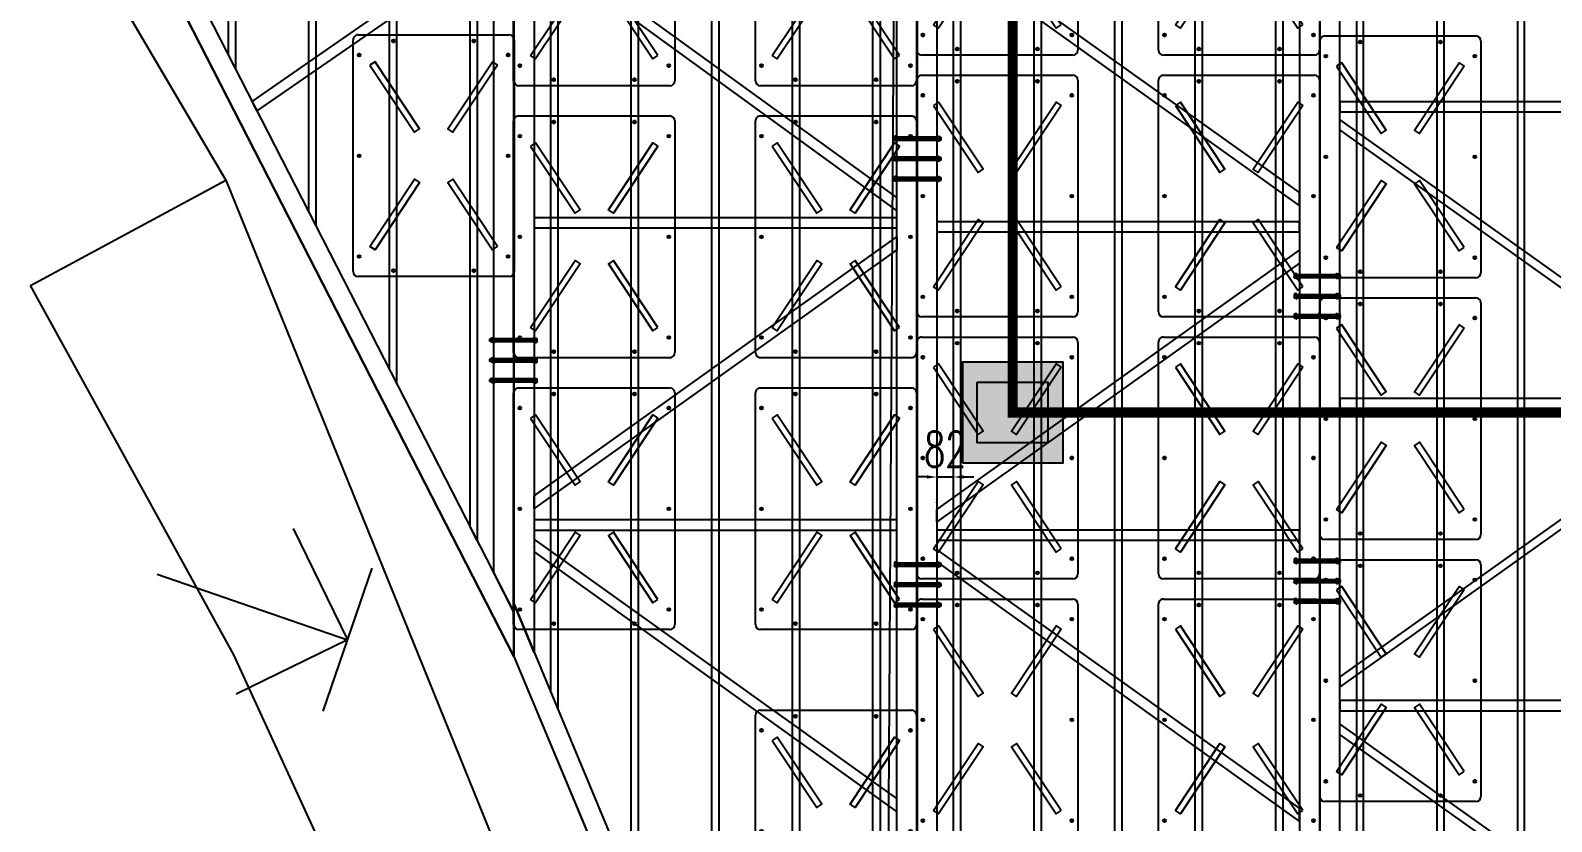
# Model space of a CAD drawing. Extents: x -89702 to 926017, y -610001 to -56924.
# Drawn here: x 322548 to 330100, y -116801 to -112874 of the extents above; entities that cross this region are included whole.
import ezdxf

# ---------------------------------------------------------------- set-up
doc = ezdxf.new("R2010")
doc.units = 0
doc.header["$LTSCALE"] = 10
doc.header["$MEASUREMENT"] = 0
for name, color, linetype in [('BJ02', 2, 'Continuous'), ('BJ06', 5, 'Continuous'), ('BJ09', 11, 'Continuous'), ('W-FLOAT_BOWL浮筒', 253, 'Continuous'), ('W-PLASTIC_RAILINGS塑木栏杆', 6, 'Continuous'), ('W-STEEL_FRAME钢架', 3, 'Continuous'), ('W-STEEL_KEEL钢龙骨', 5, 'Continuous'), ('柱子', 6, 'Continuous'), ('螺栓孔位', 2, 'Continuous'), ('铝合金', 7, 'Continuous')]:
    doc.layers.add(name, color=color, linetype=linetype)
doc.styles.add('STANDARD_T3', font='simplex.shx', dxfattribs={"width": 0.7, "bigfont": 'gbcbig.shx'})
doc.linetypes.add('85003', pattern='A,1e-05,[136,bjxx.shx,S=0.075,R=0,X=-1e-05,Y=0],0.15', length=0.15001)
doc.dimstyles.new('W&&50', dxfattribs={"dimtxt": 175, "dimasz": 50, "dimexe": 125, "dimexo": 150, "dimgap": 50, "dimtad": 1, "dimdec": 0, "dimzin": 0, "dimdsep": 46, "dimtxsty": 'STANDARD_T3', "dimcen": 0.09, "dimclrd": 1, "dimclre": 1, "dimclrt": 7, "dimazin": 2, "dimtfac": 1, "dimtdec": 0, "dimtix": 1, "dimtmove": 2, "dimatfit": 3, "dimfxl": 0, "dimtolj": 1, "dimtzin": 0, "dimarcsym": 0})

# ---------------------------------------------------------------- blocks, each defined once
blk = doc.blocks.new('0')
at = {"layer": 'BJ02', "color": 5}
for points in [[(573366.2, 23436.6), (571365.8, 23436.4), (571365.5, 17766.5), (573365.5, 13864.4)], [(575365.9, 23436.7), (573365.5, 23436.5), (573365.5, 13864.4), (574380.6, 11436.7), (575365.7, 11436.7)], [(577365.9, 23436.7), (575365.5, 23436.6), (575365.7, 11436.7), (577365.7, 11436.7)], [(579365.9, 17124.3), (577365.8, 17124.3), (577365.5, 5124.3), (579365.5, 5124.3)]]:
    blk.add_lwpolyline(points, close=True, dxfattribs=at)
blk = doc.blocks.new('953')
for p, q in [((0, 2), (0, 0)), ((0, 0), (-0.87, 0.87)), ((0.87, 0.87), (0, 0)), ((-0.75, 0), (0.75, 0))]:
    blk.add_line(p, q)
blk = doc.blocks.new('A$Cfdf82907')
at = {"layer": 'BJ06', "linetype": 'Continuous'}
for p, q in [((9136.3, 18117.5), (8037.1, 16849.5)), ((8037.1, 16849.5), (4866.2, 14128.5))]:
    blk.add_line(p, q, dxfattribs=at)
at = {"layer": 'BJ06', "linetype": '85003', "ltscale": 5, "flags": 128}
blk.add_lwpolyline([(4382.4, 14714), (5816.3, 16061.7), (7231.5, 17602.4)], dxfattribs=at)
at = {"layer": 'BJ06', "linetype": 'Continuous', "flags": 128}
blk.add_lwpolyline([(7231.5, 17602.4), (8037.1, 16849.5)], dxfattribs=at)
at = {"layer": 'BJ09', "linetype": 'Continuous', "xscale": 500.0003141099963, "yscale": 500.0003141099963, "zscale": 500.0003141099963, "rotation": 359.5832737848739}
blk.add_blockref('953', (6066.6, 15549.8), dxfattribs=at)
blk = doc.blocks.new('柱子')
at = {"layer": '柱子'}
blk.add_lwpolyline([(0, 300), (350, 300), (350, 0), (0, 0)], close=True, dxfattribs=at)
blk = doc.blocks.new('400柱子')
h = blk.add_hatch(color=1)
h.dxf.hatch_style = 1
h.paths.add_polyline_path([(450, 450), (-50, 450), (-50, -50), (450, -50)])
at = {"layer": '柱子', "color": 2}
blk.add_lwpolyline([(-50, -50), (450, -50), (450, 450), (-50, 450)], close=True, dxfattribs=at)
blk = doc.blocks.new('$matou$00000145')
at = {"layer": 'W-FLOAT_BOWL浮筒'}
for p, q in [((-575, 400), (575, 400)), ((-600, -375), (-600, 375)), ((600, 375), (600, -375)), ((575, -400), (-575, -400))]:
    blk.add_line(p, q, dxfattribs=at)
at = {"layer": 'W-FLOAT_BOWL浮筒', "color": 3}
for p, q in [((-507, 370), (-493, 370)), ((-500, 377), (-500, 363)), ((-7, 370), (7, 370)), ((0, 377), (0, 363)), ((493, 370), (507, 370)), ((500, 377), (500, 363)), ((-577, 200), (-563, 200)), ((-570, 207), (-570, 193)), ((563, 200), (577, 200)), ((570, 207), (570, 193)), ((-577, -200), (-563, -200)), ((-570, -193), (-570, -207)), ((563, -200), (577, -200)), ((570, -193), (570, -207)), ((-507, -370), (-493, -370)), ((-500, -377), (-500, -363)), ((-7, -370), (7, -370)), ((0, -377), (0, -363)), ((493, -370), (507, -370)), ((500, -377), (500, -363))]:
    blk.add_line(p, q, dxfattribs=at)
at = {"layer": 'W-FLOAT_BOWL浮筒', "ltscale": 100}
for points in [[(-450.2, 316.3), (-116.8, 95.4), (-133.3, 70.3), (-466.8, 291.3)], [(450.2, 316.3), (116.8, 95.4), (133.3, 70.3), (466.8, 291.3)], [(-450.2, -316.3), (-116.8, -95.4), (-133.3, -70.3), (-466.8, -291.3)], [(450.2, -316.3), (116.8, -95.4), (133.3, -70.3), (466.8, -291.3)]]:
    blk.add_lwpolyline(points, close=True, dxfattribs=at)
at = {"layer": 'W-FLOAT_BOWL浮筒'}
for centre in [(-500, 370), (0, 370), (500, 370), (-570, 200), (570, 200), (-570, -200), (570, -200), (-500, -370), (0, -370), (500, -370)]:
    blk.add_circle(centre, 7, dxfattribs=at)
for centre, start, end in [((-575, 375), 90, 180), ((575, 375), 0, 90), ((-575, -375), 180, 270), ((575, -375), 270, 0)]:
    blk.add_arc(centre, 25, start, end, dxfattribs=at)
blk = doc.blocks.new('*U195')
at = {"layer": 'W-FLOAT_BOWL浮筒', "rotation": 270}
blk.add_blockref('$matou$00000145', (0, 0), dxfattribs=at)
blk = doc.blocks.new('*U196')
at = {"layer": 'W-FLOAT_BOWL浮筒', "color": 0, "linetype": 'ByBlock', "lineweight": -2, "transparency": 16777216}
for p in [(0, 5200), (1200, 5200), (0, 3900), (1200, 3900), (0, 2600), (1200, 2600), (0, 1300), (1200, 1300)]:
    blk.add_blockref('*U195', p, dxfattribs=at)
blk = doc.blocks.new('*U197')
at = {"layer": 'W-FLOAT_BOWL浮筒', "rotation": 270}
blk.add_blockref('$matou$00000145', (0, 0), dxfattribs=at)
blk = doc.blocks.new('*U198')
at = {"layer": 'W-FLOAT_BOWL浮筒', "color": 0, "linetype": 'ByBlock', "lineweight": -2, "transparency": 16777216}
for p in [(0, 10400), (0, 9100), (0, 7800)]:
    blk.add_blockref('*U197', p, dxfattribs=at)
blk = doc.blocks.new('*U169')
at = {"layer": 'W-FLOAT_BOWL浮筒', "rotation": 270}
blk.add_blockref('$matou$00000145', (0, 0), dxfattribs=at)
blk = doc.blocks.new('*U170')
at = {"layer": 'W-FLOAT_BOWL浮筒', "color": 0, "linetype": 'ByBlock', "lineweight": -2, "transparency": 16777216}
for p in [(0, 2700), (1200, 2700), (0, 1350), (1200, 1350), (0, 0), (1200, 0)]:
    blk.add_blockref('*U169', p, dxfattribs=at)
blk = doc.blocks.new('浮箱')
at = {"layer": 'W-FLOAT_BOWL浮筒', "rotation": 270}
blk.add_blockref('$matou$00000145', (0, 0), dxfattribs=at)
blk = doc.blocks.new('*U1950')
at = {"layer": 'W-STEEL_KEEL钢龙骨', "color": 4}
blk.add_lwpolyline([(-17.5, 6000), (-17.5, -6000), (17.5, -6000), (17.5, 6000)], close=True, dxfattribs=at)
blk = doc.blocks.new('*U1951')
at = {"layer": 'W-STEEL_KEEL钢龙骨', "color": 0, "linetype": 'ByBlock', "lineweight": -2, "transparency": 16777216}
for p in [(800, 0), (1200, 0), (1600, 0)]:
    blk.add_blockref('*U1950', p, dxfattribs=at)
blk = doc.blocks.new('C-9')
at = {"layer": 'W-STEEL_FRAME钢架', "color": 1}
for points in [[(584470.3, 10345.1), (584470.3, 10395.1), (586270.3, 9112.5), (586270.3, 9062.5)], [(584473.3, 8995.1), (584473.3, 8945.1), (586270.3, 8945.1), (586270.3, 8995.1)], [(584470.3, 7595.1), (584470.3, 7545.1), (586270.3, 8827.7), (586270.3, 8877.7)], [(584473.3, 7495.1), (584473.3, 7445.1), (586270.3, 7445.1), (586270.3, 7495.1)], [(584470.3, 7345.1), (584470.3, 7395.1), (586270.3, 6112.5), (586270.3, 6062.5)], [(584473.3, 6022.6), (584473.3, 5972.6), (586270.3, 5972.6), (586270.3, 6022.6)]]:
    blk.add_lwpolyline(points, close=True, dxfattribs=at)
at = {"layer": '铝合金', "color": 2}
blk.add_lwpolyline([(586270.3, 17465.9), (586270.3, 5465.9), (586370.3, 5465.9), (586370.3, 17465.9)], close=True, dxfattribs=at)
at = {"layer": 'W-STEEL_KEEL钢龙骨'}
blk.add_blockref('*U1951', (584570.4, 11465.9), dxfattribs=at)
blk = doc.blocks.new('*U1952')
at = {"color": 4}
blk.add_lwpolyline([(17.7, 5990), (17.3, -5990), (-17.7, -5990), (-17.3, 5990)], close=True, dxfattribs=at)
blk = doc.blocks.new('*U1953')
at = {"layer": 'W-STEEL_KEEL钢龙骨', "color": 0, "linetype": 'ByBlock', "lineweight": -2, "transparency": 16777216}
for p in [(0, 0), (400, 0), (800, 0), (1200, 0), (1600, 0)]:
    blk.add_blockref('*U1952', p, dxfattribs=at)
blk = doc.blocks.new('C-10')
at = {"color": 2}
blk.add_lwpolyline([(384715.6, -105226.2), (372735.6, -105226.2), (372735.6, -105126.2), (384715.6, -105126.2)], close=True, dxfattribs=at)
blk.add_lwpolyline([(372735.6, -107026.2), (372735.6, -107126.2), (384715.6, -107126.2), (384715.6, -107026.2), (372759.6, -107026.2)], dxfattribs=at)
at = {"layer": 'W-STEEL_FRAME钢架', "color": 1}
for points in [[(374344.1, -107026.2), (374409.7, -107026.2), (375694.1, -105226.2), (375632.6, -105226.2), (374344.1, -107026.2)], [(377180.7, -107026.2), (377115.1, -107026.2), (375830.7, -105226.2), (375892.1, -105226.2), (377180.7, -107026.2)], [(377400.7, -107026.2), (377466.3, -107026.2), (378750.7, -105226.2), (378689.3, -105226.2), (377400.7, -107026.2)]]:
    blk.add_lwpolyline(points, dxfattribs=at)
for points in [[(375740.8, -107026.2), (375790.8, -107026.2), (375790.8, -105226.2), (375740.8, -105226.2)], [(377270.4, -107026.2), (377320.4, -107026.2), (377320.4, -105226.2), (377270.4, -105226.2)]]:
    blk.add_lwpolyline(points, close=True, dxfattribs=at)
at = {"layer": 'W-STEEL_KEEL钢龙骨', "rotation": 270}
blk.add_blockref('*U1953', (378725.6, -105326.2), dxfattribs=at)
blk = doc.blocks.new('1')
at = {"lineweight": -3}
for p, q in [((-1521938.3, 1214338.4), (-1521935.3, 1214338.4)), ((-1521938.3, 1214336.4), (-1521931.3, 1214336.4)), ((-1521938.3, 1214336.4), (-1521914.3, 1214336.4)), ((-1521936.3, 1214341.4), (-1521936.3, 1214346.4)), ((-1521936.3, 1214346.4), (-1521916.3, 1214346.4)), ((-1521935.3, 1214341.4), (-1521936.3, 1214341.4)), ((-1521933.9, 1214347.4), (-1521931.6, 1214347.4)), ((-1521933.3, 1214351.8), (-1521931.3, 1214354.8)), ((-1521933.3, 1214136.4), (-1521933.3, 1214351.8)), ((-1521919.3, 1214351.8), (-1521933.3, 1214351.8)), ((-1521931.6, 1214347.4), (-1521918.6, 1214347.4)), ((-1521931.6, 1214346.4), (-1521931.6, 1214341.4)), ((-1521921.3, 1214354.8), (-1521931.3, 1214354.8)), ((-1521919.3, 1214351.8), (-1521921.3, 1214354.8)), ((-1521918.6, 1214347.4), (-1521920.9, 1214347.4)), ((-1521920.9, 1214346.4), (-1521920.9, 1214341.4)), ((-1521919.3, 1214136.4), (-1521919.3, 1214351.8)), ((-1521917.3, 1214341.4), (-1521916.3, 1214341.4)), ((-1521914.3, 1214338.4), (-1521917.3, 1214338.4)), ((-1521916.3, 1214341.4), (-1521916.3, 1214346.4)), ((-1521938.3, 1214136.4), (-1521931.3, 1214136.4)), ((-1521938.3, 1214136.4), (-1521914.3, 1214136.4)), ((-1521938.3, 1214134.4), (-1521935.3, 1214134.4)), ((-1521935.3, 1214131.4), (-1521936.3, 1214131.4)), ((-1521936.3, 1214131.4), (-1521936.3, 1214126.4)), ((-1521936.3, 1214126.4), (-1521916.3, 1214126.4)), ((-1521933.9, 1214125.4), (-1521931.6, 1214125.4)), ((-1521931.6, 1214126.4), (-1521931.6, 1214131.4)), ((-1521931.6, 1214125.4), (-1521918.6, 1214125.4)), ((-1521920.9, 1214126.4), (-1521920.9, 1214131.4)), ((-1521918.6, 1214125.4), (-1521920.9, 1214125.4)), ((-1521914.3, 1214134.4), (-1521917.3, 1214134.4)), ((-1521917.3, 1214131.4), (-1521916.3, 1214131.4)), ((-1521916.3, 1214131.4), (-1521916.3, 1214126.4))]:
    blk.add_line(p, q, dxfattribs=at)
at = {"color": 1}
for p, q in [((-1521936.3, 1214346.4), (-1521933.9, 1214347.4)), ((-1521918.6, 1214347.4), (-1521916.3, 1214346.4))]:
    blk.add_line(p, q, dxfattribs=at)
at = {"color": 6, "lineweight": -3}
for p, q in [((-1521931.3, 1214136.4), (-1521931.3, 1214354.8)), ((-1521921.3, 1214136.4), (-1521921.3, 1214354.8))]:
    blk.add_line(p, q, dxfattribs=at)
at = {"lineweight": -3}
for points in [[(-1521933.3, 1214336.4), (-1521938.3, 1214336.4), (-1521938.3, 1214338.4), (-1521914.3, 1214338.4), (-1521914.3, 1214336.4), (-1521919.3, 1214336.4)], [(-1521935.3, 1214338.4), (-1521935.3, 1214341.4), (-1521917.3, 1214341.4), (-1521917.3, 1214338.4)], [(-1521933.3, 1214136.4), (-1521938.3, 1214136.4), (-1521938.3, 1214134.4), (-1521914.3, 1214134.4), (-1521914.3, 1214136.4), (-1521919.3, 1214136.4)], [(-1521935.3, 1214134.4), (-1521935.3, 1214131.4), (-1521917.3, 1214131.4), (-1521917.3, 1214134.4)]]:
    blk.add_lwpolyline(points, dxfattribs=at)
for centre, radius, start, end in [((-1521933.9, 1214128.6), 3.22, 223.60282, 316.39718), ((-1521926.3, 1214140.1), 14.7, 248.76069, 291.23931), ((-1521918.6, 1214128.6), 3.22, 223.60282, 316.39718)]:
    blk.add_arc(centre, radius, start, end, dxfattribs=at)
blk = doc.blocks.new('螺栓孔位')
at = {"layer": '螺栓孔位', "color": 1, "rotation": 270}
for p in [(-1214244.1, -1521833.3), (-1214244.1, -1521933.3), (-1214244.1, -1522033.3)]:
    blk.add_blockref('1', p, dxfattribs=at)
blk = doc.blocks.new('C-11')
at = {"color": 3}
blk.add_lwpolyline([(390828.5, -112418), (388141.3, -113537.8), (388141.3, -113432.7), (390568.3, -112418.4)], close=True, dxfattribs=at)
at = {"color": 2}
for points in [[(400121.2, -112518), (390589.1, -112518), (390828.5, -112418), (400121.2, -112418)], [(400121.4, -114319), (400121.4, -114417.6), (388141.1, -114419), (388141.1, -114319)]]:
    blk.add_lwpolyline(points, close=True, dxfattribs=at)
at = {"layer": 'W-STEEL_FRAME钢架', "color": 1}
for points in [[(389797.8, -114319), (389863.4, -114319), (391150.5, -112518), (391089.1, -112518), (389797.8, -114319)], [(392652.6, -114319), (392587, -114319), (391304.1, -112518), (391365.6, -112518), (392652.6, -114319)], [(392781.4, -114319), (392847, -114319), (394152.6, -112516), (394091.2, -112516), (392781.4, -114319)]]:
    blk.add_lwpolyline(points, dxfattribs=at)
for points in [[(391196.6, -114319), (391246.6, -114319), (391246.6, -112518), (391196.6, -112518)], [(392696.6, -114319), (392746.6, -114319), (392746.6, -112518), (392696.6, -112518)]]:
    blk.add_lwpolyline(points, close=True, dxfattribs=at)
at = {"layer": 'W-STEEL_KEEL钢龙骨', "color": 4}
for points in [[(390388.2, -112599.8), (400121.4, -112600.1), (400121.4, -112635.1), (390304.2, -112634.8)], [(389428.1, -112999.7), (400121.4, -113000.1), (400121.4, -113035.1), (389344.1, -113034.7)], [(388468, -113399.7), (400121.4, -113400.1), (400121.4, -113435.1), (388384, -113434.7)]]:
    blk.add_lwpolyline(points, dxfattribs=at)
for points in [[(400121.4, -113835.1), (388141.1, -113834.7), (388141.1, -113799.7), (400121.4, -113800.1)], [(400121.4, -114235.1), (388141.1, -114234.7), (388141.1, -114199.7), (400121.4, -114200.1)]]:
    blk.add_lwpolyline(points, close=True, dxfattribs=at)
blk = doc.blocks.new('C-12')
at = {"color": 3}
blk.add_lwpolyline([(589889.3, 27659.1), (591889.3, 23756.9), (591889.3, 23537.7), (589889.3, 27439.9)], close=True, dxfattribs=at)
at = {"layer": 'BJ02'}
blk.add_lwpolyline([(591789.3, 33109.9), (591889.3, 33109.9), (591889.3, 23756.9), (591789.3, 23952.1), (591789.3, 33109.9)], dxfattribs=at)
at = {"layer": 'W-STEEL_FRAME钢架', "color": 1}
blk.add_lwpolyline([(591789.3, 27125.7), (591789.3, 27060.1), (590613.5, 26246.2), (590589.7, 26292.7), (591789.3, 27125.7)], dxfattribs=at)
at = {"layer": 'W-STEEL_KEEL钢龙骨', "color": 4}
for points in [[(590471.6, 26523.1), (590471.8, 33109.9), (590506.8, 33109.9), (590506.6, 26454.8)], [(590871.6, 25742.7), (590871.8, 33109.9), (590906.8, 33109.9), (590906.6, 25674.4)], [(591271.5, 24962.3), (591271.8, 33109.9), (591306.8, 33109.9), (591306.5, 24894)]]:
    blk.add_lwpolyline(points, dxfattribs=at)
blk.add_lwpolyline([(591706.8, 33109.9), (591706.5, 24113.6), (591671.5, 24181.9), (591671.8, 33109.9)], close=True, dxfattribs=at)
blk = doc.blocks.new('*D1669')
at = {"color": 1, "lineweight": -2, "transparency": 16777216}
for p, q in [((326998.6, -115090.3), (326948.6, -115090.3)), ((327048.6, -115090.3), (327131, -115090.3)), ((327181, -115090.3), (327231, -115090.3)), ((327048.6, -115218.6), (327048.6, -115215.3)), ((327131, -115218.6), (327131, -115215.3))]:
    blk.add_line(p, q, dxfattribs=at)
at = {"color": 1, "transparency": 16777216}
for points in [[(326998.6, -115082), (326998.6, -115098.6), (327048.6, -115090.3)], [(327181, -115082), (327181, -115098.6), (327131, -115090.3)]]:
    blk.add_solid(points, dxfattribs=at)
at = {"layer": 'Defpoints', "color": 0, "transparency": 16777216}
for p in [(327048.6, -115068.6), (327131, -115068.6), (327131, -115090.3)]:
    blk.add_point(p, dxfattribs=at)
at = {"color": 7, "transparency": 16777216, "insert": (327089.8, -114952.8), "char_height": 175, "attachment_point": 5, "style": 'STANDARD_T3'}
blk.add_mtext('\\A1;82', dxfattribs=at)

msp = doc.modelspace()

# ---------------------------------------------------------------- linework, layer by layer
at = {"color": 6, "const_width": 50}
msp.add_lwpolyline([(327423.9, -103970.1), (332673.9, -103970.1), (332673.9, -109370.1), (332673.9, -114770.1), (327423.9, -114770.1), (327423.9, -109370.1), (327423.9, -103970.1)], dxfattribs=at)
at = {"layer": 'W-PLASTIC_RAILINGS塑木栏杆', "color": 3}
msp.add_lwpolyline([(326899.8, -102621.1), (333937.4, -102621.1), (333839.9, -117763.1), (326802.3, -117763.1)], close=True, dxfattribs=at)

# ---------------------------------------------------------------- block references
at = {"rotation": 71.43466228436047}
msp.add_blockref('A$Cfdf82907', (336932.1, -126599.9), dxfattribs=at)
at = {"layer": 'BJ02'}
for name, p in [('0', (-248417, -129845.5)), ('C-12', (-266940.9, -139518.9))]:
    msp.add_blockref(name, p, dxfattribs=at)
at = {"layer": 'BJ02', "color": 1, "rotation": 90}
for name, p in [('C-10', (221822.4, -491144.4)), ('C-11', (212531.1, -506550.2))]:
    msp.add_blockref(name, p, dxfattribs=at)
at = {"layer": 'BJ02', "rotation": 180}
msp.add_blockref('C-9', (915318.7, -107255.3), dxfattribs=at)
at = {"layer": 'W-FLOAT_BOWL浮筒'}
for name, p in [('*U170', (325347.1, -115248.2)), ('*U196', (327348.3, -117596.1)), ('浮箱', (324550.2, -113495.8)), ('*U198', (329349.1, -123901.3))]:
    msp.add_blockref(name, p, dxfattribs=at)
at = {"layer": 'W-FLOAT_BOWL浮筒', "rotation": 270}
msp.add_blockref('$matou$00000145', (326547.1, -116848.2), dxfattribs=at)
at = {"layer": '柱子', "color": 1}
msp.add_blockref('柱子', (327248.9, -114920.1), dxfattribs=at)
msp.add_blockref('柱子', (327248.9, -114920.1), dxfattribs=at)
at = {"layer": '柱子', "color": 2}
msp.add_blockref('400柱子', (327225.5, -114970.1), dxfattribs=at)
at = {"layer": '螺栓孔位'}
for p in [(326956.3, -113504.2), (326956.8, -113501.9), (326958.3, -113504), (328940.2, -114184.5), (328941.6, -114186.5), (326956.3, -115618.6), (326956.8, -115616.4), (326958.3, -115618.4), (328940.2, -115598.9), (328941.6, -115600.9)]:
    msp.add_blockref('螺栓孔位', p, dxfattribs=at)
at = {"layer": '螺栓孔位', "xscale": -1}
for p in [(324939.9, -114503.9), (324941.4, -114503.8), (324942.9, -114505.8)]:
    msp.add_blockref('螺栓孔位', p, dxfattribs=at)

# ---------------------------------------------------------------- dimensions: what is measured, and where the dimension line sits
at = {"color": 4}
dim = msp.add_aligned_dim(p1=(327048.6, -115068.6), p2=(327131, -115068.6), distance=-21.7, dimstyle='W&&50', dxfattribs=at)
dim.commit()
dim.dimension.update_dxf_attribs({"geometry": '*D1669', "text_midpoint": (327089.8, -114952.8)})

doc.saveas('drawing.dxf')
